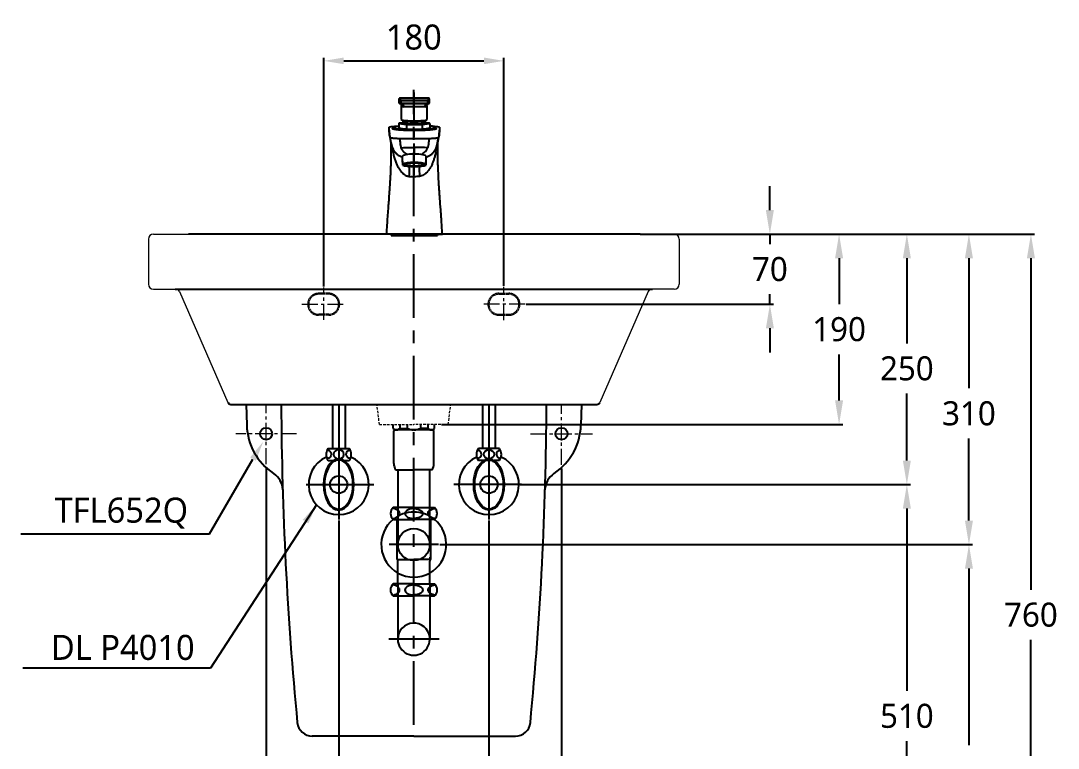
# Model space of a CAD drawing. Header units: millimetres. Extents: x 3553 to 10198, y 0 to 2100.
# Drawn here: x 7905 to 8941, y 455 to 1181 of the extents above; entities that cross this region are included whole.
import ezdxf

# ---------------------------------------------------------------- set-up
doc = ezdxf.new("R2010")
doc.units = ezdxf.units.MM
doc.linetypes.add('CENTER', pattern=[50.8, 31.75, -6.35, 6.35, -6.35])
doc.linetypes.add('HIDDEN', pattern=[0.375, 0.25, -0.125])
for name, color, linetype in [('1', 1, 'Continuous'), ('3', 3, 'Continuous'), ('4', 4, 'Continuous'), ('6', 6, 'Continuous'), ('CENTER', 2, 'CENTER')]:
    doc.layers.add(name, color=color, linetype=linetype)
doc.layers.add('2', color=2, linetype='HIDDEN', lineweight=9)
doc.layers.add('30', color=7, linetype='Continuous', true_color=0xffffff)
doc.styles.get("Standard").update_dxf_attribs({"font": 'NanumGothic.ttf'})
doc.dimstyles.new('ISO-25', dxfattribs={"dimtxt": 20, "dimasz": 20, "dimexe": 3, "dimexo": 1, "dimgap": 10, "dimtad": 1, "dimtoh": 1, "dimdec": 0, "dimtxsty": 'Standard', "dimcen": 0, "dimclrd": 3, "dimclre": 3, "dimclrt": 2, "dimadec": 0, "dimazin": 0, "dimtfac": 1, "dimtdec": 0, "dimtmove": 0, "dimatfit": 3, "dimfxl": 1, "dimarcsym": 0})

# ---------------------------------------------------------------- blocks, each defined once
blk = doc.blocks.new('*D70')
at = {"color": 3, "lineweight": -2, "transparency": 16777216}
for p, q in [((8323.5, 658.2), (8855.6, 658.2)), ((8852, 634.2), (8852, 458.1)), ((8852, 232.1), (8852, 408.1)), ((8598.8, 208.1), (8855.6, 208.1))]:
    blk.add_line(p, q, dxfattribs=at)
at = {"color": 3, "transparency": 16777216}
for points in [[(8848, 634.2), (8856, 634.2), (8852, 658.2)], [(8848, 232.1), (8856, 232.1), (8852, 208.1)]]:
    blk.add_solid(points, dxfattribs=at)
at = {"layer": 'Defpoints', "color": 0, "transparency": 16777216}
for p in [(8322.3, 658.2), (8597.6, 208.1), (8852, 208.1)]:
    blk.add_point(p, dxfattribs=at)
at = {"color": 2, "transparency": 16777216, "insert": (8852, 433.1), "char_height": 24, "attachment_point": 5}
blk.add_mtext('450', dxfattribs=at)
blk = doc.blocks.new('*D71')
at = {"color": 3, "lineweight": -2, "transparency": 16777216}
for p, q in [((8738.5, 968.1), (8917.5, 968.1)), ((8913.9, 944.1), (8913.9, 613.1)), ((8913.9, 232.1), (8913.9, 563)), ((8755.5, 208.1), (8917.5, 208.1))]:
    blk.add_line(p, q, dxfattribs=at)
at = {"color": 3, "transparency": 16777216}
for points in [[(8909.9, 944.1), (8917.9, 944.1), (8913.9, 968.1)], [(8909.9, 232.1), (8917.9, 232.1), (8913.9, 208.1)]]:
    blk.add_solid(points, dxfattribs=at)
at = {"layer": 'Defpoints', "color": 0, "transparency": 16777216}
for p in [(8737.3, 968.1), (8754.3, 208.1), (8913.9, 208.1)]:
    blk.add_point(p, dxfattribs=at)
at = {"color": 2, "transparency": 16777216, "insert": (8913.9, 588.1), "char_height": 24, "attachment_point": 5}
blk.add_mtext('760', dxfattribs=at)
blk = doc.blocks.new('*D68')
at = {"layer": '1', "color": 3, "lineweight": -2, "transparency": 16777216}
for p, q in [((8222.6, 682.4), (8222.6, 400.4)), ((8372.6, 682.4), (8372.6, 400.4)), ((8352.6, 403.4), (8242.6, 403.4))]:
    blk.add_line(p, q, dxfattribs=at)
at = {"layer": '1', "color": 3, "transparency": 16777216}
for points in [[(8242.6, 406.7), (8242.6, 400.1), (8222.6, 403.4)], [(8352.6, 406.7), (8352.6, 400.1), (8372.6, 403.4)]]:
    blk.add_solid(points, dxfattribs=at)
at = {"layer": 'Defpoints', "color": 0, "transparency": 16777216}
for p in [(8222.6, 683.4), (8372.6, 683.4), (8222.6, 403.4)]:
    blk.add_point(p, dxfattribs=at)
at = {"layer": '1', "color": 2, "transparency": 16777216, "insert": (8297.6, 427), "char_height": 25, "attachment_point": 5}
blk.add_mtext('150', dxfattribs=at)
blk = doc.blocks.new('*D69')
at = {"layer": '1', "color": 3, "lineweight": -2, "transparency": 16777216}
for p, q in [((8150.1, 734.6), (8150.1, 343.6)), ((8445.1, 734), (8445.1, 343.6)), ((8170.1, 346.6), (8425.1, 346.6))]:
    blk.add_line(p, q, dxfattribs=at)
at = {"layer": '1', "color": 3, "transparency": 16777216}
for points in [[(8170.1, 349.9), (8170.1, 343.3), (8150.1, 346.6)], [(8425.1, 349.9), (8425.1, 343.3), (8445.1, 346.6)]]:
    blk.add_solid(points, dxfattribs=at)
at = {"layer": 'Defpoints', "color": 0, "transparency": 16777216}
for p in [(8150.1, 735.6, -9.3), (8445.1, 735, -9.3), (8445.1, 346.6)]:
    blk.add_point(p, dxfattribs=at)
at = {"layer": '1', "color": 2, "transparency": 16777216, "insert": (8297.6, 370.2), "char_height": 25, "attachment_point": 5}
blk.add_mtext('295', dxfattribs=at)
blk = doc.blocks.new('*D66')
at = {"color": 3, "lineweight": -2, "transparency": 16777216}
for p, q in [((8523.8, 968.1), (8855.6, 968.1)), ((8852, 944.1), (8852, 814.2)), ((8852, 682.2), (8852, 764)), ((8323.5, 658.2), (8855.6, 658.2))]:
    blk.add_line(p, q, dxfattribs=at)
at = {"color": 3, "transparency": 16777216}
for points in [[(8848, 944.1), (8856, 944.1), (8852, 968.1)], [(8848, 682.2), (8856, 682.2), (8852, 658.2)]]:
    blk.add_solid(points, dxfattribs=at)
at = {"layer": 'Defpoints', "color": 0, "transparency": 16777216}
for p in [(8522.6, 968.1), (8852, 968.1), (8322.3, 658.2)]:
    blk.add_point(p, dxfattribs=at)
at = {"color": 2, "transparency": 16777216, "insert": (8852, 789.1), "char_height": 24, "attachment_point": 5}
blk.add_mtext('310', dxfattribs=at)
blk = doc.blocks.new('*D75')
at = {"color": 3, "lineweight": -2, "transparency": 16777216}
for p, q in [((8406.5, 718.1), (8793.6, 718.1)), ((8790, 694.1), (8790, 512.1)), ((8790, 232.1), (8790, 462)), ((8598.8, 208.1), (8793.6, 208.1))]:
    blk.add_line(p, q, dxfattribs=at)
at = {"color": 3, "transparency": 16777216}
for points in [[(8786, 694.1), (8794, 694.1), (8790, 718.1)], [(8786, 232.1), (8794, 232.1), (8790, 208.1)]]:
    blk.add_solid(points, dxfattribs=at)
at = {"layer": 'Defpoints', "color": 0, "transparency": 16777216}
for p in [(8405.3, 718.1), (8597.6, 208.1), (8790, 208.1)]:
    blk.add_point(p, dxfattribs=at)
at = {"color": 2, "transparency": 16777216, "insert": (8790, 487.1), "char_height": 24, "attachment_point": 5}
blk.add_mtext('510', dxfattribs=at)
blk = doc.blocks.new('*D76')
at = {"color": 3, "lineweight": -2, "transparency": 16777216}
for p, q in [((8523.8, 968.1), (8793.6, 968.1)), ((8790, 944.1), (8790, 859.1)), ((8790, 742.1), (8790, 808.9)), ((8403.8, 718.1), (8793.6, 718.1))]:
    blk.add_line(p, q, dxfattribs=at)
at = {"color": 3, "transparency": 16777216}
for points in [[(8786, 944.1), (8794, 944.1), (8790, 968.1)], [(8786, 742.1), (8794, 742.1), (8790, 718.1)]]:
    blk.add_solid(points, dxfattribs=at)
at = {"layer": 'Defpoints', "color": 0, "transparency": 16777216}
for p in [(8522.6, 968.1), (8790, 968.1), (8402.6, 718.1)]:
    blk.add_point(p, dxfattribs=at)
at = {"color": 2, "transparency": 16777216, "insert": (8790, 834), "char_height": 24, "attachment_point": 5}
blk.add_mtext('250', dxfattribs=at)
blk = doc.blocks.new('*D77')
at = {"color": 3, "lineweight": -2, "transparency": 16777216}
for p, q in [((8207.6, 916), (8207.6, 1144.1)), ((8227.6, 1141.1), (8367.6, 1141.1)), ((8387.6, 916.5), (8387.6, 1144.1))]:
    blk.add_line(p, q, dxfattribs=at)
at = {"color": 3, "transparency": 16777216}
for points in [[(8227.6, 1144.4), (8227.6, 1137.8), (8207.6, 1141.1)], [(8367.6, 1144.4), (8367.6, 1137.8), (8387.6, 1141.1)]]:
    blk.add_solid(points, dxfattribs=at)
at = {"layer": 'Defpoints', "color": 0, "transparency": 16777216}
for p in [(8387.6, 1141.1), (8207.6, 915), (8387.6, 915.5)]:
    blk.add_point(p, dxfattribs=at)
at = {"color": 2, "transparency": 16777216, "insert": (8297.6, 1164.7), "char_height": 25, "attachment_point": 5}
blk.add_mtext('180', dxfattribs=at)
blk = doc.blocks.new('*D78')
at = {"color": 3, "lineweight": -2, "transparency": 16777216}
for p, q in [((8653.2, 992.1), (8653.2, 1016.1)), ((8554.3, 968.1), (8656.8, 968.1)), ((8653.2, 968.1), (8653.2, 958)), ((8653.2, 898.1), (8653.2, 908.1)), ((8409.9, 898.1), (8656.8, 898.1)), ((8653.2, 874.1), (8653.2, 850.1))]:
    blk.add_line(p, q, dxfattribs=at)
at = {"color": 3, "transparency": 16777216}
for points in [[(8649.2, 992.1), (8657.2, 992.1), (8653.2, 968.1)], [(8649.2, 874.1), (8657.2, 874.1), (8653.2, 898.1)]]:
    blk.add_solid(points, dxfattribs=at)
at = {"layer": 'Defpoints', "color": 0, "transparency": 16777216}
for p in [(8553.1, 968.1), (8408.7, 898.1), (8653.2, 898.1)]:
    blk.add_point(p, dxfattribs=at)
at = {"color": 2, "transparency": 16777216, "insert": (8653.2, 933.1), "char_height": 24, "attachment_point": 5}
blk.add_mtext('70', dxfattribs=at)
blk = doc.blocks.new('*D79')
at = {"color": 3, "lineweight": -2, "transparency": 16777216}
for p, q in [((8550.4, 968.1), (8725.9, 968.1)), ((8722.3, 944.1), (8722.3, 898.1)), ((8722.3, 802.1), (8722.3, 848)), ((8325.3, 778.1), (8725.9, 778.1))]:
    blk.add_line(p, q, dxfattribs=at)
at = {"color": 3, "transparency": 16777216}
for points in [[(8718.3, 944.1), (8726.3, 944.1), (8722.3, 968.1)], [(8718.3, 802.1), (8726.3, 802.1), (8722.3, 778.1)]]:
    blk.add_solid(points, dxfattribs=at)
at = {"layer": 'Defpoints', "color": 0, "transparency": 16777216}
for p in [(8549.2, 968.1), (8324.1, 778.1), (8722.3, 778.1)]:
    blk.add_point(p, dxfattribs=at)
at = {"color": 2, "transparency": 16777216, "insert": (8722.3, 873.1), "char_height": 24, "attachment_point": 5}
blk.add_mtext('190', dxfattribs=at)

msp = doc.modelspace()

# ---------------------------------------------------------------- linework, layer by layer
at = {"linetype": 'Continuous', "lineweight": 0}
for p, q in [((8037.6, 968.1), (8297.6, 968.1)), ((8557.6, 968.1), (8297.6, 968.1)), ((8032.6, 963.1), (8032.6, 918.1)), ((8562.6, 963.1), (8562.6, 918.1)), ((8037.6, 913.1), (8059.4, 913.1)), ((8557.6, 913.1), (8535.9, 913.1)), ((8063.7, 910.7), (8112, 799.9)), ((8531.6, 910.7), (8483.3, 799.9))]:
    msp.add_line(p, q, dxfattribs=at)
for p, q in [((8523.6, 968.1), (8072.6, 968.1)), ((8059.4, 913.1), (8535.9, 913.1)), ((8114.8, 798.1), (8480.5, 798.1)), ((8130.2, 798.1), (8130.8, 777.4)), ((8465.1, 798.1), (8464.5, 777.4)), ((8297.6, 466.9), (8196.2, 466.9)), ((8297.6, 466.9), (8399.1, 466.9))]:
    msp.add_line(p, q)
at = {"ltscale": 0.5}
for p, q in [((8324.6, 968.1), (8271.7, 968.1)), ((8275.1, 968.1), (8275.1, 966.6)), ((8321.2, 968.1), (8275.1, 968.1)), ((8321.2, 968.1), (8321.2, 966.6))]:
    msp.add_line(p, q, dxfattribs=at)
at = {"color": 7, "linetype": 'HIDDEN'}
msp.add_line((8280.7, 968.1), (8280.7, 968.1), dxfattribs=at)
at = {"color": 1, "linetype": 'CENTER', "lineweight": 0, "ltscale": 0.5}
for p, q in [((8207.6, 882.5), (8207.6, 915)), ((8387.6, 882.1), (8387.6, 915.5)), ((8185.9, 898.1), (8229.6, 898.1)), ((8408.7, 898.1), (8366.3, 898.1)), ((8150.1, 738.5), (8150.1, 798.1)), ((8445.1, 737.9), (8445.1, 798.1)), ((8180.6, 768.9), (8119.7, 768.9)), ((8414.1, 768.9), (8476.2, 768.9))]:
    msp.add_line(p, q, dxfattribs=at)
at = {"linetype": 'HIDDEN', "lineweight": 0, "ltscale": 10}
for p, q in [((8263.3, 778.1), (8260.8, 798.1)), ((8332, 778.1), (8334.5, 798.1)), ((8263.3, 778.1), (8297.6, 778.1)), ((8332, 778.1), (8297.6, 778.1))]:
    msp.add_line(p, q, dxfattribs=at)
for centre in [(8150.1, 768.9), (8445.1, 768.9)]:
    msp.add_circle(centre, 6)
at = {"linetype": 'Continuous', "lineweight": 0}
for centre, start, end in [((8037.6, 963.1), 90, 180), ((8557.6, 963.1), 0, 90), ((8037.6, 918.1), 180, 270), ((8059.4, 908.1), 32.1874, 90), ((8535.9, 908.1), 90, 147.8126), ((8557.6, 918.1), 270, 0)]:
    msp.add_arc(centre, 5, start, end, dxfattribs=at)
for centre, radius, start, end in [((8114.8, 801.1), 3, 203.5747, 270), ((11665.1, 816.6), 3500, 180.3039, 185.5111), ((4930.2, 816.6), 3500, 354.4889, 359.6961), ((8480.5, 801.1), 3, 270, 336.4253), ((8190.7, 779.2), 60, 181.7057, 236.2302), ((8404.5, 779.2), 60, 303.7698, 358.2943), ((8146.7, 712.4), 20, 1.6963, 56.5732), ((8448.6, 712.4), 20, 123.4268, 178.3037), ((8196.2, 481.9), 15, 185.5111, 270), ((8399.1, 481.9), 15, 270, 354.4889)]:
    msp.add_arc(centre, radius, start, end)
at = {"layer": '1', "color": 7, "linetype": 'Continuous'}
for p, q in [((8283.1, 1101.5), (8283.1, 1103.3)), ((8283.1, 1099), (8283.1, 1101.5)), ((8283.6, 1103.8), (8283.6, 1102)), ((8284.8, 1101.5), (8284.8, 1099)), ((8311.5, 1099), (8311.5, 1101.5)), ((8312.6, 1102), (8312.6, 1103.8)), ((8313.1, 1103.3), (8313.1, 1101.5)), ((8313.1, 1101.5), (8313.1, 1099)), ((8285.1, 1096.2), (8285.1, 1082.4)), ((8311.1, 1082.4), (8311.1, 1096.2)), ((8290.3, 1077.1), (8282.6, 1078.3)), ((8282.6, 1078.3), (8282.6, 1073.8)), ((8286.5, 1079.3), (8283, 1078.8)), ((8286.5, 1079.3), (8283.1, 1078.8)), ((8283.1, 1078.8), (8290.6, 1077.7)), ((8286.5, 1079.8), (8286.5, 1078.5)), ((8290.6, 1077.7), (8305.6, 1077.7)), ((8295, 1079.5), (8295, 1081.3)), ((8295, 1079.5), (8301.2, 1079.5)), ((8301.2, 1079.5), (8301.2, 1081.3)), ((8305.6, 1077.7), (8313.2, 1078.8)), ((8313.7, 1078.3), (8305.9, 1077.1)), ((8309.8, 1078.5), (8309.8, 1079.8)), ((8313.3, 1078.8), (8309.8, 1079.3)), ((8313.2, 1078.8), (8309.8, 1079.3)), ((8313.7, 1078.3), (8313.7, 1073.8)), ((8276.8, 1074.8), (8276.8, 1072.9)), ((8290.3, 1072.7), (8282.6, 1073.8)), ((8305.9, 1077.1), (8290.3, 1077.1)), ((8290.3, 1077.1), (8290.3, 1072.7)), ((8305.9, 1072.7), (8290.3, 1072.7)), ((8305.9, 1077.1), (8305.9, 1072.7)), ((8313.7, 1073.8), (8305.9, 1072.7)), ((8319.4, 1072.9), (8319.4, 1074.8)), ((8298.1, 1054.7), (8298.1, 1047.9)), ((8286.1, 1045.9), (8286.1, 1040.4)), ((8286.6, 1038.1), (8286.6, 1041)), ((8286.6, 1036.9), (8286.6, 1038.1)), ((8288.6, 1038), (8288.6, 1037.7)), ((8307.6, 1037.7), (8307.6, 1038)), ((8309.6, 1041), (8309.6, 1038.1)), ((8309.6, 1038.1), (8309.6, 1036.9)), ((8310.1, 1040.4), (8310.1, 1045.9)), ((8275.1, 966.6), (8321.2, 966.6))]:
    msp.add_line(p, q, dxfattribs=at)
at = {"layer": '1', "color": 3}
for p, q in [((8093.5, 669.1), (8137, 743.6)), ((7905.1, 669.1), (8093.5, 669.1))]:
    msp.add_line(p, q, dxfattribs=at)
at = {"layer": '1', "color": 7, "linetype": 'Continuous'}
for centre, major_axis, ratio, start_param, end_param in [((8283.6, 1103.3), (0.5, 0), 0.999848, 1.570796, 3.141593), ((8283.6, 1101.5), (0.5, 0), 0.999848, 1.570796, 3.141593), ((8286.1, 1101.5), (3, 0), 0.017452, 3.141593, 4.253665), ((8286.1, 1099), (-3, 0), 0.017452, 0, 1.112072), ((8286.1, 1103.8), (-2.5, 0), 0.017452, 5.171113, 6.283185), ((8286.1, 1102), (-2.5, 0), 0.017452, 0, 0.265055), ((8286.1, 1102), (-2.5, 0), 0.017452, 0.265055, 1.112072), ((8286.1, 1098.5), (2.5, 0), 0.017452, 3.834987, 4.253665), ((8285, 1101.5), (0.004, 0.5), 0.442737, 0.019465, 1.590262), ((8298.1, 1102), (30.1, 0), 0.017452, 4.253665, 5.171113), ((8298.1, 1099.5), (-30.1, 0), 0.017452, 1.112072, 2.02952), ((8285, 1099), (0.004, 0.5), 0.442737, 1.590262, 3.161058), ((8298.1, 1103.4), (-29.6, 0), 0.017452, 4.253665, 5.171113), ((8298.1, 1102.5), (-29.6, 0), 0.017452, 1.112072, 2.02952), ((8298.1, 1099), (29.6, 0), 0.017452, 4.253665, 5.171113), ((8283.6, 1094.8), (-0.12, -5), 0.806122, 1.641637, 2.430357), ((8312.6, 1094.8), (0.12, -5), 0.806122, 3.852828, 4.641548), ((8310.1, 1103.8), (-2.5, 0), 0.017452, 3.919314, 4.253665), ((8311.2, 1101.5), (-0.004, 0.5), 0.442737, 4.692924, 6.26372), ((8310.1, 1102), (-2.5, 0), 0.017452, 2.02952, 2.733358), ((8311.2, 1099), (-0.004, 0.5), 0.442737, 3.122127, 4.692924), ((8310.1, 1098.5), (2.5, 0), 0.017452, 5.171113, 5.500686), ((8310.1, 1101.5), (3, 0), 0.017452, 5.171113, 6.283185), ((8310.1, 1099), (-3, 0), 0.017452, 2.02952, 3.141593), ((8310.1, 1103.8), (-2.5, 0), 0.017452, 3.141593, 3.919313), ((8310.1, 1102), (-2.5, 0), 0.017452, 2.733358, 3.141593), ((8312.6, 1103.3), (0.5, 0), 0.999848, 0, 1.570796), ((8312.6, 1101.5), (0.5, 0), 0.999848, 0, 1.570796), ((8298.1, 1095), (13, 0), 0.009298, 0.634184, 2.507409), ((8283.1, 1078.3), (0.577, 0), 0.86273, 1.570796, 3.141593), ((8298.1, 1078.8), (12.3, 0), 0.087156, 2.815063, 6.283185), ((8298.1, 1082.4), (-13, 0), 0.087156, 0, 3.141593), ((8298.1, 1078.5), (-12, 0), 0.087156, 6.040988, 6.228796), ((8298.1, 1079.8), (-11.7, 0), 0.087156, 4.981682, 6.283185), ((8298.1, 1079.8), (-11.7, 0), 0.087156, 0, 1.570796), ((8290.6, 1077.2), (0.037, 0.5), 0.572989, 0.130245, 1.701041), ((8298.1, 1079.8), (-11.7, 0), 0.087156, 1.570796, 4.443096), ((8305.6, 1077.2), (-0.037, 0.5), 0.572989, 4.582144, 6.15294), ((8298.1, 1078.8), (12.3, 0), 0.087156, 0, 0.326529), ((8298.1, 1078.5), (-12, 0), 0.087156, 3.195982, 3.38379), ((8313.2, 1078.3), (0.577, 0), 0.86273, 0, 1.570796), ((8298.1, 1074.8), (21.3, 0), 0.087156, 2.39193, 6.283185), ((8298.1, 1074.8), (21.3, 0), 0.087156, 0, 0.749663), ((8298.1, 1045.9), (-12, 0), 0.173648, 4.712389, 6.283185), ((8298.1, 1045.9), (-12, 0), 0.173648, 3.141593, 4.712389), ((8298.1, 1040.4), (12, 0), 0.173648, 2.851906, 3.43128), ((8298.1, 1037.5), (-12, 0), 0.173648, 3.43128, 5.993498), ((8298.1, 1037.5), (-12, 0), 0.173648, 0.289687, 2.851906), ((8298.1, 1040.4), (12, 0), 0.173648, 5.993498, 6.572872), ((8288.5, 1024.3), (1.6, 21.4), 0.207191, 4.797039, 5.283559), ((8307.8, 1024.3), (-1.6, 21.4), 0.207191, 0.999627, 1.486147)]:
    msp.add_ellipse(centre, major_axis=major_axis, ratio=ratio, start_param=start_param, end_param=end_param, dxfattribs=at)
msp.add_ellipse((8298.1, 1037.5), major_axis=(-10, 0), ratio=0.173648, dxfattribs=at)
at = {"layer": '1', "color": 1, "linetype": 'CENTER'}
msp.add_open_spline([(8298.1, 1027), (8298.1, 1032), (8298.1, 1111.8)], degree=1, knots=[0, 0, 0.170016, 1, 1], dxfattribs=at)
at = {"layer": '1', "color": 7, "linetype": 'Continuous'}
for points, knots in [([(8285, 1103.8), (8284.9, 1103.8), (8284.6, 1103.8), (8284.2, 1103.8), (8283.8, 1103.8), (8283.7, 1103.8), (8283.5, 1103.8), (8283.4, 1103.8), (8283.3, 1103.7), (8283.2, 1103.6), (8283.2, 1103.5), (8283.1, 1103.4), (8283.1, 1103.3)], [0, 0, 0, 0, 0.108226, 0.316181, 0.52549, 0.739768, 0.793572, 0.819277, 0.855693, 0.89949, 0.950319, 1, 1, 1, 1]), ([(8283.1, 1099), (8283.1, 1099), (8283.2, 1098.9), (8283.2, 1098.7), (8283.3, 1098.6), (8283.4, 1098.6), (8283.5, 1098.6), (8283.5, 1098.6), (8283.6, 1098.5), (8283.6, 1098.5), (8283.8, 1098.5), (8284, 1098.5), (8284.2, 1098.5), (8284.2, 1098.5)], [0, 0, 0, 0, 0.081689, 0.146265, 0.200405, 0.24649, 0.283818, 0.3144, 0.350044, 0.414021, 0.602832, 0.896836, 1, 1, 1, 1]), ([(8284.6, 1098.5), (8284.7, 1098.4), (8284.8, 1098), (8285, 1097.3), (8285.1, 1096.7), (8285.1, 1096.3), (8285.1, 1096.2)], [0, 0, 0, 0, 0.23028, 0.538782, 0.874549, 1, 1, 1, 1]), ([(8311.2, 1096.2), (8311.1, 1096.3), (8311.1, 1096.6), (8311.2, 1097.2), (8311.4, 1097.8), (8311.6, 1098.2), (8311.7, 1098.5), (8311.7, 1098.5)], [0, 0, 0, 0, 0.112512, 0.408135, 0.679944, 0.928861, 1, 1, 1, 1]), ([(8313.1, 1103.3), (8313.1, 1103.4), (8313.1, 1103.5), (8313, 1103.6), (8313, 1103.7), (8312.9, 1103.7), (8312.8, 1103.8), (8312.7, 1103.8), (8312.7, 1103.8), (8312.6, 1103.8), (8312.5, 1103.8), (8312.3, 1103.8), (8312, 1103.8), (8311.9, 1103.8)], [0, 0, 0, 0, 0.074842, 0.134006, 0.183608, 0.225831, 0.26003, 0.288049, 0.320705, 0.37932, 0.552306, 0.821668, 1, 1, 1, 1]), ([(8311.9, 1098.5), (8312, 1098.5), (8312.2, 1098.5), (8312.5, 1098.5), (8312.6, 1098.5), (8312.7, 1098.5), (8312.8, 1098.6), (8312.9, 1098.6), (8313, 1098.7), (8313.1, 1098.9), (8313.1, 1099), (8313.1, 1099)], [0, 0, 0, 0, 0.092607, 0.370349, 0.654685, 0.72608, 0.76019, 0.808512, 0.866628, 0.934075, 1, 1, 1, 1]), ([(8287.7, 1095), (8286.8, 1095), (8286.2, 1095.4), (8285.4, 1096), (8285.1, 1096.2), (8285.1, 1096.2)], [0, 0, 0, 0, 0.50736, 0.50736, 1, 1, 1, 1]), ([(8311.1, 1096.2), (8311.1, 1096.2), (8310.9, 1096), (8310.1, 1095.4), (8309.4, 1095), (8308.6, 1095)], [0, 0, 0, 0, 0.492764, 0.492764, 1, 1, 1, 1]), ([(8273.4, 1069.2), (8273.4, 1069.4), (8273.1, 1070.1), (8272.9, 1071.5), (8272.9, 1073.3), (8273, 1074.4), (8273.1, 1074.9)], [0, 0, 0, 0, 0.075728, 0.411101, 0.746475, 1, 1, 1, 1]), ([(8272.9, 1071.8), (8273, 1071), (8273.1, 1069.9), (8273.2, 1068.8), (8273.3, 1068.4)], [0, 0, 0, 0, 0.67046, 1, 1, 1, 1]), ([(8273.1, 1074.9), (8273.1, 1075.1), (8273.7, 1075.3), (8276.1, 1075.6), (8277.8, 1075.7), (8279.9, 1075.8)], [0, 0, 0, 0, 0.518457, 0.518457, 1, 1, 1, 1]), ([(8273.3, 1068.5), (8273.3, 1068.6), (8273.3, 1068.6), (8273.4, 1068.8), (8273.4, 1068.9), (8273.4, 1069), (8273.4, 1069)], [0, 0, 0, 0, 0.340221, 0.340221, 0.852893, 1, 1, 1, 1]), ([(8274.3, 1064.4), (8274.1, 1064.9), (8273.7, 1066), (8273.4, 1067.3), (8273.3, 1068.1), (8273.3, 1068.2)], [0, 0, 0, 0, 0.40612, 0.905778, 1, 1, 1, 1]), ([(8319.5, 1073.8), (8319.9, 1073.7), (8320.5, 1073.3), (8319, 1072.6), (8314.1, 1072), (8306.8, 1071.5), (8298.1, 1071.4), (8289.5, 1071.5), (8282.2, 1072), (8277.3, 1072.6), (8275.8, 1073.3), (8276.4, 1073.7), (8276.8, 1073.8)], [0, 0, 0, 0, 0.068268, 0.176201, 0.284134, 0.392067, 0.5, 0.607933, 0.715866, 0.823799, 0.931732, 1, 1, 1, 1]), ([(8316.4, 1075.8), (8318.5, 1075.7), (8320.2, 1075.6), (8322.6, 1075.3), (8323.1, 1075.1), (8323.2, 1074.9)], [0, 0, 0, 0, 0.479538, 0.479538, 1, 1, 1, 1]), ([(8323, 1068.2), (8323, 1068.1), (8322.9, 1067.3), (8322.6, 1066), (8322.2, 1064.9), (8322, 1064.4)], [0, 0, 0, 0, 0.094222, 0.59388, 1, 1, 1, 1]), ([(8323.2, 1074.9), (8323.3, 1074.4), (8323.4, 1073.3), (8323.4, 1071.5), (8323.1, 1070.1), (8322.9, 1069.4), (8322.9, 1069.2)], [0, 0, 0, 0, 0.253525, 0.588899, 0.924272, 1, 1, 1, 1]), ([(8322.9, 1069), (8322.9, 1069), (8322.9, 1068.9), (8322.9, 1068.8), (8322.9, 1068.6), (8323, 1068.6), (8323, 1068.5)], [0, 0, 0, 0, 0.147305, 0.660784, 0.660784, 1, 1, 1, 1]), ([(8323, 1068.4), (8323, 1068.4), (8323.1, 1069.5), (8323.3, 1070.6), (8323.3, 1071.7)], [0, 0, 0, 0, 0.06658, 1, 1, 1, 1]), ([(8274.6, 1060.1), (8274.6, 1059), (8274.6, 1056.4), (8274.6, 1052.3), (8274.6, 1048), (8274.6, 1044.2), (8274.6, 1040.9), (8274.5, 1038.1), (8274.5, 1035.8), (8274.4, 1034), (8274.3, 1032.6), (8274.3, 1031.7), (8274.3, 1030.9), (8274.2, 1030.2), (8274.2, 1029.3), (8274.2, 1028.1), (8274.1, 1026.3), (8273.9, 1023.8), (8273.8, 1020.5), (8273.5, 1016.4), (8273.2, 1011.6), (8272.8, 1006.1), (8272.4, 999.9), (8271.8, 993), (8271.3, 985.3), (8270.7, 976.9), (8270.3, 971.1), (8270.1, 968.1)], [0, 0, 0, 0, 0.034738, 0.086756, 0.133386, 0.174623, 0.210463, 0.240905, 0.265945, 0.285582, 0.299815, 0.309118, 0.317083, 0.324452, 0.333438, 0.345611, 0.36323, 0.391561, 0.427736, 0.471759, 0.523632, 0.58336, 0.650949, 0.726402, 0.809723, 0.90092, 1, 1, 1, 1]), ([(8273.4, 1066.6), (8273.5, 1066.1), (8273.6, 1065.3), (8273.8, 1064.1), (8273.9, 1063.1), (8274.1, 1062.4), (8274.2, 1061.6), (8274.4, 1060.7), (8274.7, 1059.7), (8274.9, 1058.7), (8275.2, 1057.6), (8275.6, 1056.3), (8275.9, 1055.4), (8276.1, 1054.8), (8276.1, 1054.8)], [0, 0, 0, 0, 0.110438, 0.210547, 0.292386, 0.355939, 0.401208, 0.479318, 0.568999, 0.645502, 0.739208, 0.852863, 0.986475, 1, 1, 1, 1]), ([(8283.6, 1063.4), (8283.3, 1063.4), (8282.6, 1063.4), (8281.4, 1063.4), (8279.9, 1063.5), (8278.3, 1063.6), (8276.9, 1063.7), (8275.8, 1063.9), (8275, 1064.1), (8274.5, 1064.2), (8274.3, 1064.3), (8274.3, 1064.4)], [0, 0, 0, 0, 0.0625, 0.125, 0.25, 0.375001, 0.500001, 0.625002, 0.750002, 0.875003, 1, 1, 1, 1]), ([(8276.1, 1055), (8275.9, 1055.5), (8275.7, 1056.3), (8275.2, 1058), (8274.8, 1060.3), (8274.4, 1062.6), (8274.3, 1063.9), (8274.3, 1064.4)], [0, 0, 0, 0, 0.14272, 0.277459, 0.56627, 0.857684, 1, 1, 1, 1]), ([(8274.9, 1059.2), (8275, 1058.3), (8275.2, 1057.3), (8275.6, 1055.2), (8275.8, 1054), (8276.5, 1050.5), (8277.1, 1048), (8277.8, 1045.5)], [0, 0, 0, 0, 0.245828, 0.245828, 0.497219, 0.497219, 1, 1, 1, 1]), ([(8283.6, 1063.4), (8283.6, 1063), (8283.7, 1062.2), (8283.8, 1060.7), (8283.9, 1058.8), (8284.2, 1056.9), (8284.6, 1055.5), (8284.8, 1054.7), (8284.9, 1054.4)], [0, 0, 0, 0, 0.125141, 0.250269, 0.500039, 0.749324, 0.878915, 1, 1, 1, 1]), ([(8312.7, 1063.4), (8312.7, 1063.1), (8312.6, 1062.7), (8312.6, 1062.1), (8312.5, 1061.6), (8312.5, 1060.9), (8312.4, 1060), (8312.4, 1059.2), (8312.3, 1058.4), (8312.2, 1057.7), (8312.1, 1057.2), (8312, 1056.9), (8312, 1056.7), (8311.9, 1056.5), (8311.9, 1056.3), (8311.8, 1055.8), (8311.6, 1055.3), (8311.5, 1054.8), (8311.4, 1054.6), (8311.4, 1054.4), (8311.4, 1054.4)], [0, 0, 0, 0, 0.091545, 0.137318, 0.18309, 0.274635, 0.36618, 0.457725, 0.549271, 0.640816, 0.686588, 0.709474, 0.732361, 0.755247, 0.778133, 0.823906, 0.915451, 0.961223, 0.98411, 1, 1, 1, 1]), ([(8322, 1064.4), (8322, 1064.3), (8321.8, 1064.2), (8321.3, 1064.1), (8320.5, 1063.9), (8319.3, 1063.7), (8318, 1063.6), (8316.4, 1063.5), (8314.9, 1063.4), (8313.6, 1063.4), (8313, 1063.4), (8312.7, 1063.4)], [0, 0, 0, 0, 0.124998, 0.249999, 0.374999, 0.499999, 0.625, 0.75, 0.875, 0.9375, 1, 1, 1, 1]), ([(8321.3, 1058.4), (8321.1, 1057.5), (8320.8, 1055.5), (8320.2, 1052.4), (8319.4, 1049), (8318.8, 1046.7), (8318.5, 1045.5)], [0, 0, 0, 0, 0.214084, 0.497582, 0.725505, 1, 1, 1, 1]), ([(8320.2, 1054.8), (8320.2, 1055), (8320.4, 1055.5), (8320.6, 1056.2), (8320.8, 1056.8), (8320.9, 1057.2), (8321, 1057.6), (8321.1, 1057.9), (8321.2, 1058.3), (8321.3, 1058.6), (8321.4, 1059), (8321.5, 1059.4), (8321.6, 1059.8), (8321.8, 1060.5), (8322, 1061.3), (8322.2, 1062.3), (8322.4, 1063.6), (8322.7, 1065), (8322.8, 1066.1), (8322.8, 1066.6)], [0, 0, 0, 0, 0.055751, 0.13547, 0.18465, 0.221682, 0.255431, 0.288313, 0.32033, 0.351482, 0.381769, 0.411195, 0.445427, 0.496414, 0.564529, 0.64976, 0.752091, 0.871498, 1, 1, 1, 1]), ([(8320.2, 1055), (8320.2, 1055.1), (8320.3, 1055.3), (8320.4, 1055.7), (8320.6, 1056.3), (8320.9, 1057.3), (8321.1, 1058.5), (8321.4, 1059.6), (8321.6, 1060.8), (8321.7, 1061.8), (8321.8, 1062.6), (8321.9, 1063.4), (8322, 1064), (8322, 1064.4)], [0, 0, 0, 0, 0.02861, 0.059945, 0.122615, 0.247956, 0.373297, 0.498637, 0.623978, 0.749319, 0.811989, 0.874659, 1, 1, 1, 1]), ([(8326.1, 968.1), (8326, 970.7), (8325.6, 975.8), (8325.2, 983.1), (8324.7, 989.7), (8324.2, 995.8), (8323.8, 1001.2), (8323.5, 1006), (8323.2, 1010.2), (8322.9, 1013.8), (8322.8, 1016.5), (8322.6, 1018.6), (8322.5, 1020.1), (8322.5, 1021.2), (8322.4, 1022), (8322.4, 1022.9), (8322.3, 1024), (8322.3, 1025.3), (8322.2, 1027.1), (8322.1, 1029.4), (8321.9, 1032.3), (8321.8, 1035.8), (8321.7, 1039.9), (8321.7, 1044.6), (8321.7, 1049.9), (8321.7, 1055.2), (8321.7, 1058.6), (8321.7, 1060.1)], [0, 0, 0, 0, 0.086087, 0.165395, 0.237929, 0.303697, 0.3627, 0.414941, 0.460425, 0.499154, 0.531131, 0.550684, 0.566441, 0.578402, 0.586568, 0.59503, 0.606534, 0.621209, 0.639663, 0.664445, 0.695834, 0.733829, 0.778426, 0.82962, 0.887409, 0.951784, 1, 1, 1, 1]), ([(8278.4, 1050.5), (8278.3, 1050.6), (8277.8, 1051.3), (8276.9, 1052.7), (8276.3, 1054.3), (8276.1, 1055)], [0, 0, 0, 0, 0.098599, 0.553688, 1, 1, 1, 1]), ([(8276.1, 1055), (8276.1, 1055), (8276.1, 1055), (8276.1, 1055), (8276.1, 1055), (8276.1, 1055), (8276.1, 1055), (8276.1, 1055), (8276.1, 1055), (8276.1, 1055), (8276.1, 1054.9), (8276.1, 1054.9), (8276.1, 1054.8), (8276.1, 1054.8)], [0, 0, 0, 0, 0.001197, 0.002394, 0.004787, 0.009575, 0.019149, 0.038299, 0.076597, 0.153194, 0.306385, 0.612761, 1, 1, 1, 1]), ([(8276.1, 1054.8), (8276.4, 1054), (8277, 1052.6), (8277.8, 1051.1), (8278.4, 1050.5), (8278.4, 1050.5)], [0, 0, 0, 0, 0.489812, 0.988642, 1, 1, 1, 1]), ([(8279.5, 1049.2), (8279.5, 1049.2), (8279.1, 1049.6), (8278.7, 1050), (8278.4, 1050.5)], [0, 0, 0, 0, 0.078172, 1, 1, 1, 1]), ([(8279.3, 1049.4), (8279.4, 1049.3), (8279.9, 1048.7), (8280.8, 1048), (8282, 1047.1), (8283.4, 1046.3), (8284.8, 1045.7), (8285.8, 1045.3), (8286.1, 1045.2)], [0, 0, 0, 0, 0.067911, 0.281962, 0.496438, 0.699119, 0.880359, 1, 1, 1, 1]), ([(8284.9, 1054.4), (8285.8, 1054.4), (8287.6, 1054.5), (8290.4, 1054.6), (8293, 1054.7), (8295.6, 1054.7), (8297.3, 1054.7), (8298.1, 1054.7)], [0, 0, 0, 0, 0.213571, 0.420827, 0.621286, 0.814487, 1, 1, 1, 1]), ([(8291.3, 1047.5), (8291.1, 1047.6), (8290.7, 1047.9), (8290, 1048.2), (8289.4, 1048.7), (8288.7, 1049.2), (8288.2, 1049.6), (8287.8, 1050), (8287.6, 1050.2), (8287.3, 1050.5), (8287, 1050.8), (8286.8, 1051.1), (8286.4, 1051.6), (8286, 1052.1), (8285.6, 1052.8), (8285.2, 1053.6), (8285, 1054.1), (8284.9, 1054.4), (8284.9, 1054.4)], [0, 0, 0, 0, 0.07144, 0.155272, 0.239104, 0.322936, 0.406768, 0.448684, 0.4906, 0.532517, 0.574433, 0.616349, 0.658265, 0.742097, 0.825929, 0.909761, 0.993593, 1, 1, 1, 1]), ([(8305, 1047.6), (8305.3, 1047.7), (8306.8, 1048.6), (8308.8, 1050.1), (8310.3, 1052.1), (8311, 1053.4), (8311.2, 1054.1), (8311.4, 1054.4)], [0, 0, 0, 0, 0.105835, 0.552131, 0.775261, 0.890128, 1, 1, 1, 1]), ([(8310.1, 1045.2), (8310.3, 1045.3), (8310.9, 1045.5), (8312, 1045.9), (8313.3, 1046.5), (8314.5, 1047.3), (8315.6, 1048.1), (8316.3, 1048.7), (8316.7, 1049.1), (8316.7, 1049.2)], [0, 0, 0, 0, 0.049502, 0.207934, 0.37258, 0.551752, 0.752994, 0.973255, 1, 1, 1, 1]), ([(8316.7, 1049.1), (8316.8, 1049.3), (8317.2, 1049.6), (8317.5, 1050), (8317.8, 1050.4), (8317.9, 1050.5)], [0, 0, 0, 0, 0.279967, 0.825927, 1, 1, 1, 1]), ([(8317.9, 1050.5), (8318, 1050.7), (8318.3, 1051.1), (8318.7, 1051.7), (8319, 1052.2), (8319.2, 1052.5), (8319.4, 1053), (8319.8, 1053.7), (8320, 1054.4), (8320.1, 1054.7), (8320.2, 1054.9), (8320.2, 1055), (8320.2, 1055)], [0, 0, 0, 0, 0.144839, 0.357473, 0.410632, 0.46379, 0.570108, 0.782742, 0.889059, 0.942218, 0.995377, 1, 1, 1, 1]), ([(8317.9, 1050.5), (8317.9, 1050.5), (8317.9, 1050.6), (8318, 1050.6), (8318, 1050.7)], [0, 0, 0, 0, 0.227445, 1, 1, 1, 1]), ([(8320.2, 1055), (8320.2, 1055), (8320.2, 1054.9), (8320.2, 1054.8), (8320.2, 1054.8)], [0, 0, 0, 0, 0.664913, 1, 1, 1, 1]), ([(8277.8, 1045.5), (8278.2, 1044.3), (8278.6, 1043.1), (8279.2, 1041.2), (8279.4, 1040.6), (8279.8, 1039.4), (8280.1, 1038.8), (8280.5, 1037.7), (8280.8, 1037.1), (8281.3, 1036.1), (8281.6, 1035.6), (8282.4, 1034.1), (8283, 1033.2), (8284.3, 1031.4), (8284.9, 1030.6), (8286.4, 1029.1), (8287.1, 1028.4), (8288.7, 1027.3), (8289.5, 1026.8), (8290.8, 1026.3), (8291.2, 1026.2), (8292.1, 1025.9), (8292.6, 1025.8), (8293, 1025.8)], [0, 0, 0, 0, 0.125, 0.125, 0.1875, 0.1875, 0.25, 0.25, 0.3125, 0.3125, 0.375, 0.375, 0.5, 0.5, 0.625, 0.625, 0.75, 0.75, 0.875, 0.875, 0.9375, 0.9375, 1, 1, 1, 1]), ([(8307.6, 1037.7), (8307.6, 1037.2), (8306.6, 1036.8), (8303.1, 1036.2), (8300.6, 1036), (8295.7, 1036), (8293.2, 1036.2), (8289.7, 1036.8), (8288.6, 1037.2), (8288.6, 1037.9), (8288.8, 1038.1), (8289.2, 1038.2)], [0, 0, 0, 0, 0.22553, 0.22553, 0.45106, 0.45106, 0.67659, 0.67659, 0.90212, 0.90212, 1, 1, 1, 1]), ([(8318.5, 1045.5), (8318.2, 1044.5), (8317.5, 1042.4), (8316.4, 1039.3), (8315.2, 1036.3), (8313.6, 1033.5), (8311.7, 1030.9), (8309.6, 1028.7), (8307.4, 1027.2), (8305.4, 1026.2), (8303.9, 1025.9), (8303.3, 1025.8)], [0, 0, 0, 0, 0.124898, 0.249498, 0.373783, 0.498536, 0.628587, 0.748541, 0.840384, 0.923417, 1, 1, 1, 1]), ([(8303.3, 1025.8), (8302.4, 1025.7), (8300.7, 1025.5), (8299, 1025.4), (8298.1, 1025.4)], [0, 0, 0, 0, 0.505798, 1, 1, 1, 1]), ([(8298.1, 968.1), (8297.3, 968.1), (8296.4, 968.1), (8294.6, 968.1), (8293.5, 968.1), (8292.2, 968.1), (8291.4, 968.1), (8289.9, 968.1), (8287.8, 968.1), (8285.4, 968.1), (8283.1, 968.1), (8280.9, 968.1), (8278.9, 968.1), (8277, 968.1), (8274.8, 968.1), (8273, 968.1), (8271.7, 968.1), (8271, 968.1), (8270.7, 968.1), (8270.3, 968.1), (8270.2, 968.1), (8270.2, 968.1)], [0, 0, 0, 0, 0.062508, 0.062508, 0.125016, 0.140643, 0.15627, 0.187523, 0.250031, 0.312539, 0.375047, 0.437555, 0.500062, 0.56257, 0.625078, 0.750094, 0.812602, 0.875109, 0.906363, 0.937617, 1, 1, 1, 1]), ([(8298.1, 968.1), (8299, 968.1), (8299.9, 968.1), (8301.7, 968.1), (8302.8, 968.1), (8304.1, 968.1), (8304.9, 968.1), (8306.4, 968.1), (8308.5, 968.1), (8310.9, 968.1), (8313.2, 968.1), (8315.4, 968.1), (8317.4, 968.1), (8319.2, 968.1), (8321.5, 968.1), (8323.3, 968.1), (8324.6, 968.1), (8325.2, 968.1), (8325.6, 968.1), (8325.9, 968.1), (8326.1, 968.1), (8326.1, 968.1), (8326.1, 968.1)], [0, 0, 0, 0, 0.062496, 0.062496, 0.124992, 0.140616, 0.15624, 0.187488, 0.249984, 0.31248, 0.374977, 0.437473, 0.499969, 0.562465, 0.624961, 0.749953, 0.812449, 0.874945, 0.906193, 0.937441, 0.999938, 1, 1, 1, 1])]:
    msp.add_open_spline(points, degree=3, knots=knots, dxfattribs=at)
for points, degree in [([(8273.3, 1068.2), (8273.3, 1068.2), (8273.3, 1068.3), (8273.3, 1068.3)], 3), ([(8273.4, 1066.6), (8273.4, 1067.1), (8273.3, 1067.6), (8273.3, 1068.2)], 3), ([(8276.7, 1073), (8276.7, 1073), (8276.7, 1073), (8276.7, 1072.9)], 3), ([(8319.6, 1072.8), (8319.6, 1072.9), (8319.6, 1073), (8319.5, 1073.1)], 3), ([(8322.8, 1066.6), (8322.9, 1067.4), (8323, 1068.3)], 2), ([(8322.9, 1066.6), (8322.9, 1067.1), (8323, 1067.7), (8323, 1068.2)], 3), ([(8323, 1068.3), (8323, 1068.3), (8323, 1068.2), (8323, 1068.2)], 3), ([(8323.3, 1071.7), (8323.3, 1071.7), (8323.3, 1071.8), (8323.3, 1071.8)], 3), ([(8298.1, 1063.2), (8293.2, 1063.2), (8288.4, 1063.3), (8283.6, 1063.4)], 3), ([(8312.7, 1063.4), (8307.9, 1063.3), (8303, 1063.2), (8298.1, 1063.2)], 3), ([(8276.1, 1054.8), (8276.1, 1054.8), (8276.1, 1054.7), (8276.1, 1054.7)], 3), ([(8278.6, 1050.2), (8279.3, 1049.4)], 1), ([(8311.4, 1054.4), (8307.1, 1054.6), (8302.7, 1054.7), (8298.1, 1054.7)], 3), ([(8319.4, 1052.9), (8319.7, 1053.5), (8319.9, 1054.1), (8320.2, 1054.8)], 3), ([(8320.2, 1054.8), (8320.2, 1054.8), (8320.2, 1054.8), (8320.2, 1054.7)], 3), ([(8306.9, 1038.3), (8307.4, 1038.1), (8307.6, 1037.9), (8307.6, 1037.7)], 3), ([(8293, 1025.8), (8294.7, 1025.5), (8296.4, 1025.4), (8298.1, 1025.4)], 3)]:
    msp.add_open_spline(points, degree=degree, dxfattribs=at)
at = {"layer": '1', "color": 3}
msp.add_solid([(8134.2, 745.3), (8139.9, 741.9), (8147.2, 760.9)], dxfattribs=at)
at = {"layer": '2', "color": 7, "linetype": 'HIDDEN', "ltscale": 3}
for p, q in [((8212.6, 909.1), (8202.6, 909.1)), ((8212.6, 908.1), (8202.6, 908.1)), ((8382.6, 909.1), (8392.6, 909.1)), ((8382.6, 908.1), (8392.6, 908.1)), ((8212.6, 888.1), (8202.6, 888.1)), ((8212.6, 887.1), (8202.6, 887.1)), ((8382.6, 888.1), (8392.6, 888.1)), ((8382.6, 887.1), (8392.6, 887.1))]:
    msp.add_line(p, q, dxfattribs=at)
for centre, radius, start, end in [((8202.6, 898.1), 11, 90, 270), ((8202.6, 898.1), 10, 90, 270), ((8212.6, 898.1), 11, 270, 90), ((8212.6, 898.1), 10, 270, 90), ((8382.6, 898.1), 11, 90, 270), ((8382.6, 898.1), 10, 90, 270), ((8392.6, 898.1), 11, 270, 90), ((8392.6, 898.1), 10, 270, 90)]:
    msp.add_arc(centre, radius, start, end, dxfattribs=at)
at = {"layer": '3'}
for p, q in [((8276.9, 774.2), (8276.9, 778.1)), ((8283.7, 778.1), (8283.7, 774.2)), ((8291.1, 778.1), (8291.1, 774.2)), ((8304.2, 778.1), (8304.2, 774.2)), ((8311.6, 778.1), (8311.6, 774.2)), ((8318.4, 774.2), (8318.4, 778.1)), ((8277.6, 739.2), (8277.6, 771.8)), ((8297.6, 772.8), (8278.6, 772.8)), ((8283.7, 774.2), (8291.1, 774.2)), ((8315, 772.8), (8297.6, 772.8)), ((8311.6, 774.2), (8304.2, 774.2)), ((8314.4, 772.8), (8315, 772.8)), ((8315, 772.8), (8315.4, 772.8)), ((8316.6, 772.8), (8315.1, 772.8)), ((8317.6, 766.4), (8317.6, 771.8)), ((8317.6, 739.2), (8317.6, 771.8)), ((8279.6, 732.8), (8297.6, 732.8)), ((8281.8, 732.8), (8281.8, 654.8)), ((8315.6, 732.8), (8297.6, 732.8)), ((8313.5, 654.8), (8313.5, 732.8)), ((8313.5, 644.8), (8312.8, 644.8))]:
    msp.add_line(p, q, dxfattribs=at)
for centre, radius, start, end in [((8280.3, 777.5), 4.7, 223.9409, 316.0591), ((8278.6, 771.8), 1, 90, 180), ((8297.2, 786.4), 13.6, 243.3528, 270.9357), ((8298.1, 786.4), 13.6, 269.0643, 296.6472), ((8315, 777.5), 4.7, 223.9409, 316.0591), ((8316.6, 771.8), 1, 0, 90), ((8290.6, 739.7), 13, 182.42, 212.3), ((8304.7, 739.7), 13, 327.7, 357.58)]:
    msp.add_arc(centre, radius, start, end, dxfattribs=at)
at = {"layer": '30', "color": 7, "linetype": 'Continuous'}
msp.add_line((8313.4, 968.1), (8282.9, 968.1), dxfattribs=at)
at = {"layer": '4'}
for p, q in [((8281.4, 695.2), (8277.1, 695.2)), ((8297.6, 695.2), (8281.4, 695.2)), ((8297.6, 695.2), (8313.9, 695.2)), ((8313.9, 695.2), (8318.2, 695.2)), ((8277.5, 683.2), (8277.1, 683.2)), ((8277.5, 683.2), (8297.6, 683.2)), ((8280.8, 683.2), (8280.8, 643.4)), ((8317.8, 683.2), (8297.6, 683.2)), ((8314.4, 683.2), (8314.4, 643.4)), ((8317.8, 683.2), (8318.2, 683.2)), ((8322.4, 658.2), (8272.9, 658.2)), ((8280.8, 643.4), (8297.6, 643.4)), ((8314.4, 643.4), (8297.6, 643.4)), ((8281.8, 618.6), (8281.8, 641.8)), ((8313.5, 618.6), (8313.5, 641.8)), ((8281.8, 618.9), (8277, 618.9)), ((8297.6, 618.9), (8281.8, 618.9)), ((8281.8, 618.6), (8281.8, 563.7)), ((8297.7, 618.9), (8297.6, 618.9)), ((8297.6, 618.9), (8297.6, 618.9)), ((8297.7, 618.9), (8313.5, 618.9)), ((8313.5, 618.9), (8318.3, 618.9)), ((8313.5, 618.6), (8313.5, 563.7)), ((8277, 606.9), (8281.8, 606.9)), ((8281.8, 606.9), (8297.6, 606.9)), ((8313.5, 606.9), (8297.7, 606.9)), ((8313.5, 606.9), (8318.3, 606.9)), ((8322.8, 563.7), (8272.5, 563.7))]:
    msp.add_line(p, q, dxfattribs=at)
for points in [[(8283.5, 689.2, 0.155217), (8282.9, 691.1, 0.106747), (8280.8, 692.9, 0.073043), (8278, 694.1, 0.028511), (8276.3, 694.4, 0.059523)], [(8311.8, 689.2, -0.155217), (8312.4, 691.1, -0.106747), (8314.5, 692.9, -0.073043), (8317.3, 694.1, -0.028511), (8319, 694.4, -0.059523)], [(8276.3, 684, 0.028511), (8278, 684.3, 0.073043), (8280.8, 685.5, 0.106747), (8282.9, 687.3, 0.155217), (8283.5, 689.2, 0.155217)], [(8289.4, 690.9, 0.32729), (8289.4, 687.5, 0.106373), (8291.4, 685.7, 0.071219), (8294.1, 684.6, 0.057537), (8297.6, 684.2, 0.057537)], [(8297.6, 694.2, 0.057537), (8294.1, 693.8, 0.071219), (8291.4, 692.7, 0.106373), (8289.4, 690.9, 0.159483)], [(8297.6, 694.2, -0.057537), (8301.2, 693.8, -0.071219), (8303.9, 692.7, -0.106373), (8305.9, 690.9, -0.159483)], [(8305.9, 690.9, -0.32729), (8305.9, 687.5, -0.106373), (8303.9, 685.7, -0.071219), (8301.2, 684.6, -0.057537), (8297.6, 684.2, -0.057537)], [(8319, 684, -0.028511), (8317.3, 684.3, -0.073043), (8314.5, 685.5, -0.106747), (8312.4, 687.3, -0.155217), (8311.8, 689.2, -0.155217)], [(8281.8, 615.9, 0.049056), (8280.7, 616.6, 0.073043), (8278, 617.8, 0.028511), (8276.2, 618.1)], [(8283.4, 612.9, 0.155217), (8282.8, 614.8, 0.054411), (8281.8, 615.8, 0.054411)], [(8281.8, 610, 0.054321), (8282.8, 611, 0.155217), (8283.4, 612.9)], [(8289.3, 614.6, 0.32729), (8289.3, 611.2, 0.106373), (8291.3, 609.4, 0.071219), (8294, 608.3, 0.057537), (8297.6, 607.9, 0.057537)], [(8297.6, 617.9, 0.05879), (8294, 617.5, 0.071219), (8291.3, 616.4, 0.106373), (8289.3, 614.6, 0.159483)], [(8297.6, 617.9, -0.05879), (8301.3, 617.5, -0.071219), (8304, 616.4, -0.106373), (8306, 614.6, -0.159483)], [(8306, 614.6, -0.32729), (8306, 611.2, -0.106373), (8304, 609.4, -0.071219), (8301.3, 608.3, -0.057537), (8297.7, 607.9, -0.057537)], [(8311.9, 612.9, -0.155217), (8312.5, 614.8, -0.05495), (8313.5, 615.8, -0.05495)], [(8313.5, 610, -0.054539), (8312.5, 611, -0.155217), (8311.9, 612.9)], [(8313.5, 615.9, -0.049056), (8314.6, 616.6, -0.073043), (8317.3, 617.8, -0.028511), (8319.1, 618.1)], [(8276.2, 607.7, 0.028511), (8278, 608, 0.073043), (8280.7, 609.2, 0.049056), (8281.8, 609.9, 0.049056)], [(8319.1, 607.7, -0.028511), (8317.3, 608, -0.073043), (8314.6, 609.2, -0.049056), (8313.5, 609.9, -0.049056)]]:
    msp.add_lwpolyline(points, format="xyb", dxfattribs=at)
msp.add_circle((8297.6, 658.2), 16, dxfattribs=at)
for centre, radius, start, end in [((8282.4, 689.2), 8, 131.4096, 228.5904), ((8312.9, 689.2), 8, 311.4096, 48.5904), ((8297.6, 658.2), 32.5, 50.5529, 129.4471), ((8297.6, 658.2), 32.5, 129.4471, 240.7605), ((8297.6, 658.2), 32.5, 299.2395, 50.5529), ((8280.8, 641.8), 0.925, 0, 58.7026), ((8314.4, 641.8), 0.925, 121.2974, 180), ((8313.4, 643.4), 1, 301.2974, 0), ((8297.6, 658.2), 32.5, 240.7605, 299.2395), ((8282.3, 612.9), 8, 131.4096, 228.5904), ((8313, 612.9), 8, 311.4096, 48.5904), ((8297.6, 563.8), 16, 7.1666, 180), ((8297.6, 563.8), 16, 172.8334, 7.1666)]:
    msp.add_arc(centre, radius, start, end, dxfattribs=at)
at = {"layer": '6'}
for p, q in [((8216.3, 798.1), (8216.3, 754.1)), ((8222.6, 798.1), (8222.6, 683.4)), ((8229, 798.1), (8229, 754.1)), ((8366.3, 798.1), (8366.3, 754.1)), ((8372.6, 798.1), (8372.6, 683.4)), ((8379, 798.1), (8379, 754.1)), ((8212.1, 754.1), (8216.3, 754.1)), ((8216.3, 754.1), (8233.1, 754.1)), ((8379, 754.1), (8362.1, 754.1)), ((8383.1, 754.1), (8379, 754.1)), ((8212.1, 742.1), (8217.5, 742.1)), ((8227.8, 742.1), (8233.1, 742.1)), ((8367.5, 742.1), (8362.1, 742.1)), ((8383.1, 742.1), (8377.8, 742.1)), ((8190, 718.1), (8257.6, 718.1)), ((8405.3, 718.1), (8337.7, 718.1))]:
    msp.add_line(p, q, dxfattribs=at)
for centre in [(8222.6, 718.1), (8372.6, 718.1)]:
    msp.add_circle(centre, 8.62, dxfattribs=at)
for centre, radius, start, end in [((8220.1, 748.1), 10, 143.1301, 216.8699), ((8225.1, 748.1), 10, 323.1301, 36.8699), ((8370.1, 748.1), 10, 143.1301, 216.8699), ((8375.1, 748.1), 10, 323.1301, 36.8699), ((8222.6, 718.1), 30, 113.9173, 66.0827), ((8372.6, 718.1), 30, 113.9173, 66.0827)]:
    msp.add_arc(centre, radius, start, end, dxfattribs=at)
at = {"layer": '6', "extrusion": (0, 0, -1)}
for centre, major_axis, start_param, end_param in [((8210, 748.3), (-5.23, 0), 1.824119, 4.49897), ((8235.4, 748.3), (5.23, 0), 1.800504, 4.443058)]:
    msp.add_ellipse(centre, major_axis=major_axis, ratio=0.866391, start_param=start_param, end_param=end_param, dxfattribs=at)
for centre, major_axis, ratio in [((8222.6, 748.3), (-5.23, 0), 0.866391), ((8222.6, 718.1), (0, 25.5), 0.596529)]:
    msp.add_ellipse(centre, major_axis=major_axis, ratio=ratio, dxfattribs=at)
at = {"layer": '6'}
for centre, major_axis, start_param, end_param in [((8359.9, 748.3), (-5.23, 0), 1.800504, 4.443058), ((8385.3, 748.3), (5.23, 0), 1.824119, 4.49897)]:
    msp.add_ellipse(centre, major_axis=major_axis, ratio=0.866391, start_param=start_param, end_param=end_param, dxfattribs=at)
for centre, major_axis, ratio in [((8372.6, 748.3), (5.23, 0), 0.866391), ((8372.6, 718.1), (0, 25.5), 0.596529)]:
    msp.add_ellipse(centre, major_axis=major_axis, ratio=ratio, dxfattribs=at)
for points in [[(8222.6, 742.6), (8224.7, 742.6), (8226.8, 741.8), (8230.7, 738.5), (8232.5, 736.1), (8235.2, 730), (8236.2, 726.5), (8237, 719), (8236.9, 715), (8235.7, 707.7), (8234.6, 704.2), (8231.5, 698.7), (8229.7, 696.5), (8225.7, 693.9), (8223.6, 693.4), (8219.4, 694), (8217.3, 695.1), (8213.6, 698.9), (8211.9, 701.6), (8209.5, 708), (8208.7, 711.7), (8208.3, 719.4), (8208.6, 723.3), (8210.2, 730.4), (8211.5, 733.6), (8214.8, 738.7), (8216.7, 740.6), (8220, 742.3), (8221.3, 742.6), (8222.6, 742.6)], [(8372.6, 742.6), (8370.6, 742.6), (8368.5, 741.8), (8364.6, 738.5), (8362.8, 736.1), (8360.1, 730), (8359.1, 726.5), (8358.3, 719), (8358.4, 715), (8359.6, 707.7), (8360.7, 704.2), (8363.7, 698.7), (8365.6, 696.5), (8369.6, 693.9), (8371.7, 693.4), (8375.9, 694), (8378, 695.1), (8381.7, 698.9), (8383.4, 701.6), (8385.8, 708), (8386.6, 711.7), (8387, 719.4), (8386.7, 723.3), (8385.1, 730.4), (8383.8, 733.6), (8380.5, 738.7), (8378.6, 740.6), (8375.3, 742.3), (8373.9, 742.6), (8372.6, 742.6)]]:
    msp.add_open_spline(points, degree=3, knots=[0, 0, 0, 0, 0.46111, 0.46111, 0.922219, 0.922219, 1.383329, 1.383329, 1.844439, 1.844439, 2.305549, 2.305549, 2.766658, 2.766658, 3.227768, 3.227768, 3.688878, 3.688878, 4.149988, 4.149988, 4.611097, 4.611097, 5.072207, 5.072207, 5.533317, 5.533317, 5.994427, 5.994427, 6.283185, 6.283185, 6.283185, 6.283185], dxfattribs=at)
at = {"layer": 'CENTER', "color": 1, "linetype": 'CENTER', "ltscale": 2}
msp.add_line((8297.6, 478.2), (8297.6, 1112.2), dxfattribs=at)

# ---------------------------------------------------------------- texts
at = {"layer": '1', "color": 2, "char_height": 25, "attachment_point": 5}
for s, insert in [('TFL652Q', (8005.5, 689.6)), ('DL P4010', (8007, 555.4))]:
    msp.add_mtext(s, dxfattribs=dict(at, insert=insert))

# ---------------------------------------------------------------- dimensions: what is measured, and where the dimension line sits
dim = msp.add_linear_dim(base=(8387.6, 1141.1), p1=(8207.6, 915), p2=(8387.6, 915.5), dimstyle='ISO-25', override={"dimtxt": 25, "dimtoh": 0})
dim.commit()
dim.dimension.update_dxf_attribs({"geometry": '*D77', "text_midpoint": (8297.6, 1164.7)})
for base, p1, p2, picture, middle in [((8653.2, 898.1), (8553.1, 968.1), (8408.7, 898.1), '*D78', (8653.2, 933.1)), ((8852, 968.1), (8322.3, 658.2), (8522.6, 968.1), '*D66', (8852, 789.1)), ((8722.3, 778.1), (8549.2, 968.1), (8324.1, 778.1), '*D79', (8722.3, 873.1)), ((8790, 968.1), (8402.6, 718.1), (8522.6, 968.1), '*D76', (8790, 834)), ((8913.9, 208.1), (8737.3, 968.1), (8754.3, 208.1), '*D71', (8913.9, 588.1)), ((8790, 208.1), (8405.3, 718.1), (8597.6, 208.1), '*D75', (8790, 487.1))]:
    dim = msp.add_linear_dim(base=base, p1=p1, p2=p2, angle=90, dimstyle='ISO-25', override={"dimscale": 1.2, "dimtih": 1})
    dim.commit()
    dim.dimension.update_dxf_attribs({"geometry": picture, "text_midpoint": middle, "dimtype": 160})
dim = msp.add_linear_dim(base=(8852, 208.1), p1=(8322.3, 658.2), p2=(8597.6, 208.1), angle=90, dimstyle='ISO-25', override={"dimscale": 1.2, "dimtih": 1})
dim.commit()
dim.dimension.update_dxf_attribs({"geometry": '*D70', "text_midpoint": (8852, 433.1)})
at = {"layer": '1'}
for base, p1, p2, picture, middle in [((8445.1, 346.6, 9.3), (8150.1, 735.6), (8445.1, 735), '*D69', (8297.6, 370.2, 9.3)), ((8222.6, 403.4), (8372.6, 683.4), (8222.6, 683.4), '*D68', (8297.6, 427))]:
    dim = msp.add_linear_dim(base=base, p1=p1, p2=p2, dimstyle='ISO-25', override={"dimtxt": 25, "dimtoh": 0}, dxfattribs=at)
    dim.commit()
    dim.dimension.update_dxf_attribs({"geometry": picture, "text_midpoint": middle})

# ---------------------------------------------------------------- leaders
msp.add_leader([(8200.4, 697.9), (8094.7, 535), (7907, 535)], dimstyle='ISO-25', override={"dimgap": 10, "dimtad": 0, "dimtoh": 0})

doc.saveas('drawing.dxf')
